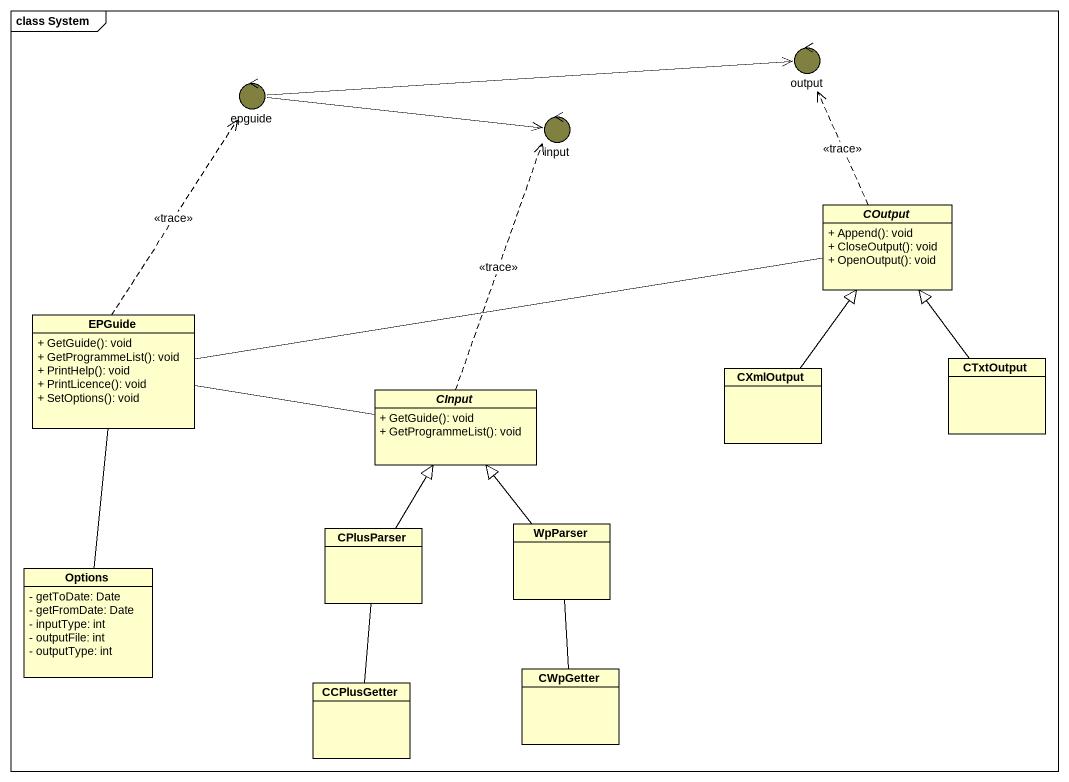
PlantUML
@startuml
mainframe class System
allowmixing
hide circle
hide empty members
skinparam classAttributeIconSize 0
control output #808040
control epguide #808040
control input #808040
abstract class COutput {
  + Append(): void
  + CloseOutput(): void
  + OpenOutput(): void
}
class EPGuide {
  + GetGuide(): void
  + GetProgrammeList(): void
  + PrintHelp(): void
  + PrintLicence(): void
  + SetOptions(): void
}
class CTxtOutput
abstract class CInput {
  + GetGuide(): void
  + GetProgrammeList(): void
}
class CXmlOutput
class CPlusParser
class WpParser
class Options {
  - getToDate: Date
  - getFromDate: Date
  - inputType: int
  - outputFile: int
  - outputType: int
}
class CCPlusGetter
class CWpGetter
epguide -right-> output
epguide -right-> input
COutput .up.> output : <<trace>>
EPGuide .up.> epguide : <<trace>>
EPGuide -right- COutput
EPGuide -right- CInput
EPGuide -- Options
CTxtOutput -up-|> COutput
CInput .up.> input : <<trace>>
CXmlOutput -up-|> COutput
CPlusParser -up-|> CInput
CPlusParser -- CCPlusGetter
WpParser -up-|> CInput
WpParser -- CWpGetter
@enduml
